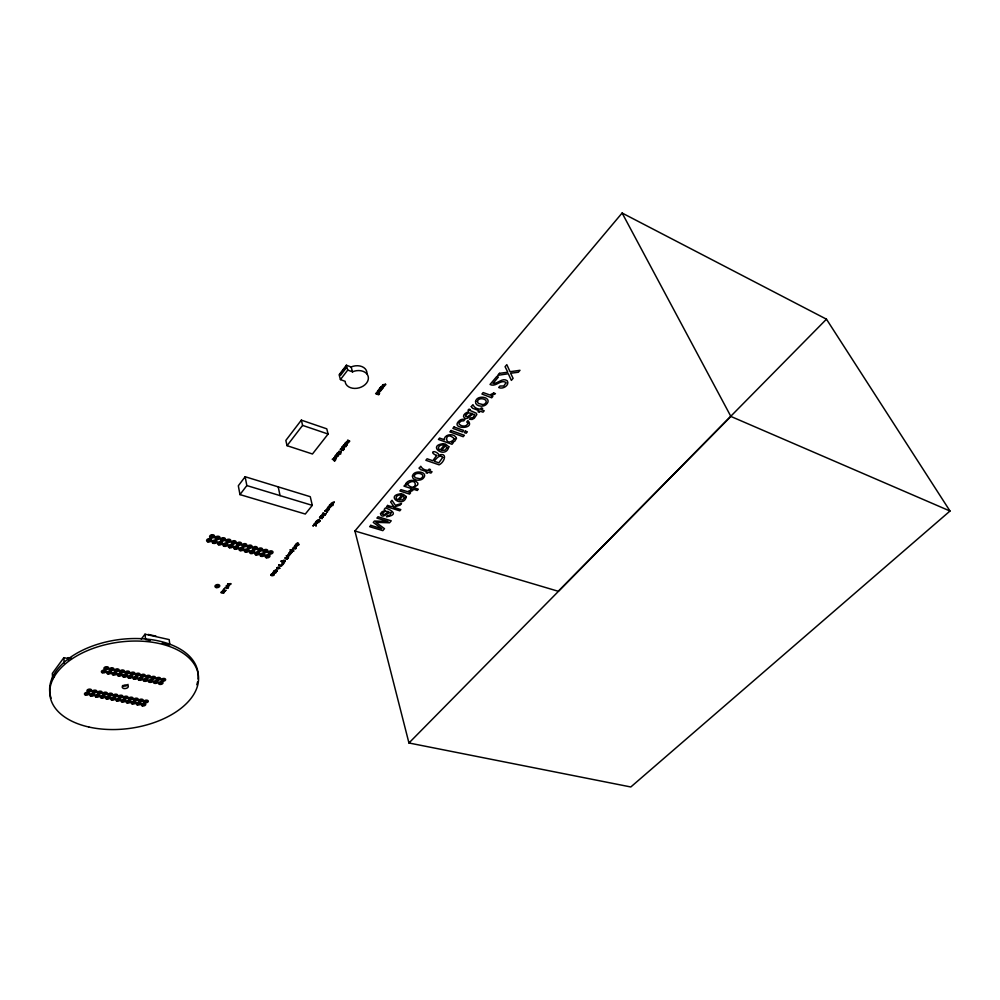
<?xml version="1.0" encoding="UTF-8"?>
<svg xmlns="http://www.w3.org/2000/svg" width="1000" height="1000" viewBox="0 0 1000 1000"><rect width="100%" height="100%" fill="white"/><g stroke="black" fill="none" stroke-linecap="round" stroke-linejoin="round"><path stroke-width="1.5" d="M223.3 591.875L223.075 592.725M228.137 587.35L226.588 587.688L227.95 587.688M222.7 591.812L221.55 592.863L221.35 591.925M229.9 584.237L229.575 584.513M222.725 592.25L223.438 593.25L224.3 592.212M227.562 584.288C234.95 581.975 228.837 586.438 227.575 584.412M228.312 585.462L226.312 585.962M228.837 586.112L228.9 585.337L227.987 586.45M229.95 584.038L228.3 583.787M226.388 585.65C228.6 585.25 225.387 586.075 228.912 585.413M224.237 592.388L223.325 592.875M69.763 658.875L63.863 657.663L52.337 673.425L52.638 678.838L54.425 676.413M245.15 476.737L238.325 485.763L239.963 494.6L305.3 514.038L312.288 505.375L310.275 496.7L245.15 476.737L246.838 485.562L239.963 494.6M301.35 420.138L285.85 440.412L287.038 445.675L312.45 454L328.1 434.038L326.775 428.825L301.35 420.138L302.587 425.387L287.038 445.675M346.4 365.225L339.125 374.725L340.438 379.588L345.2 381.337L345.363 382.75A11.838 8.688 -15.1 0 0 359.225 387.812A11.838 8.688 -15.1 0 0 368.137 376.262A11.838 8.688 -15.1 0 0 354.325 371.15L352.525 371.85L347.75 370.062L346.4 365.225L351.163 367.013L352.95 366.312A11.8 8.688 -15.1 0 1 366.975 373.775M141.25 639.1L145.013 634.2L169.188 639.6L169.862 644.875L162.288 643.2M340.438 379.588L347.75 370.062M222.887 590.538C229.488 592.137 220.637 591.213 222.787 590.2M224.375 588.737L223.637 589.663C224.75 587.575 222.938 591.087 226.25 590.325M226.6 587.1L224.913 587.6L227.9 588.35L228.55 587.163L227.425 586.712L226.737 587.5M354.913 530.988L622.112 213.025L826.462 319.188L950 511.025L630.812 786.975L408.95 742.987L354.913 530.988L558.263 591.275L826.462 319.188M408.95 742.987L730.875 416.438L950 511.025M228.3 586.237L228.575 585.562M221.525 591.825L223.238 591.7M336.138 455.4C333.562 457.688 339.113 455.2 337.325 456.675C335.825 458.312 333.638 455.213 336.15 455.387M229.45 584.575L228 584.25M271.55 574.012L273.087 573.75L273.738 574.587L273.5 573.663L274.887 573.188L273.363 573.45L272.7 572.612L272.95 573.538L271.8 573.713C268.55 578.2 279.15 573.55 270.938 575.275L271.438 574.15M72.038 658.462L68.025 657.638L68.175 660.013M150.162 640.525L145.612 639.525L145.013 634.2M148.275 634.425L156.012 636.163M246.838 485.562L312.288 505.375M302.587 425.387L328.1 434.038M622.112 213.025L730.875 416.438M351.163 367.013L352.525 371.85M278.212 486.875L280.062 495.613M223.175 592.325L223.175 592.888M221.675 592.025L221.05 592.737M63.863 657.663L64.2 663.075M51.112 698.175A74.775 43.475 -7.9 0 1 118.963 639.6A74.775 43.475 -7.9 0 1 198.05 679.025M197.575 681.888A74.775 43.475 -7.9 0 1 196.788 684.725M128.025 684.35A3.075 1.787 -7.9 0 1 125.625 685.987A3.075 1.787 -7.9 0 1 122.487 685.512M343.462 445.325L346.15 446.613L346.388 445.275L347.287 445.188L344.825 443.638L344.4 444.5L346.062 445.163L345.412 445.975L343.925 444.762L343.462 445.325M347.663 443.05L345.688 443.137L347.663 443.05M296.737 546.213C296.75 548.175 291.488 544.987 296.737 546.213M442.75 457.375L438.85 462.825L434.325 461.275C435.75 458.963 439.988 453.725 442.75 457.375M436.637 455.475L432.825 460.75L427.113 458.787L425.85 460.288L439.113 464.837C444.938 461.938 447.75 451.712 438.525 455.325L438.525 454.062C433.975 449.4 428.938 452.413 436.637 455.475M469.675 410.312L476.2 413.15L476.85 414.538L474.237 418.338L472.038 419.462L469.475 419.275L470.588 417.95L473.062 417.6L474.762 414.525C471.037 412.587 468.663 420.838 464.338 417.875C461.65 415.438 466.075 412.262 468.475 411.95L468.075 410.075L469.075 409.15L470.288 409.613L469.675 410.312M414.25 475.975L415.225 477.762L419.738 478.725A2.763 1.863 -17 0 0 421.825 477.875C426.188 473.675 415.15 471.262 414.25 475.975M406.35 496.613C403.562 509.025 383.938 495.363 401.425 493.713L400.337 495C397.55 494.237 393.688 498.65 397.975 499.7L402.8 494.012L406.35 496.613M330.55 507.062C330.55 509.137 325.25 505.725 330.55 507.062M277.312 570.7C276.925 572.825 278.412 568.375 274.675 570.675C274.462 572.987 273.288 568.975 277.312 570.7M336.25 457.788C336.375 459.85 330.725 456.4 336.25 457.788M285.275 560.925C284.887 563.075 286.413 558.587 282.638 560.9C282.625 563.25 281.038 559.188 285.275 560.925M296.925 543.387C298.062 542.238 300.012 544.2 296.925 543.387M294.413 546.375L295.725 546.05L294.413 546.375M296.163 547.913L295.438 549.075L292.512 548.25L296.163 547.913M345.275 443.062C348.062 446.425 348.625 439.837 345.275 443.062M448.837 446.775C445.737 459.913 426 445.175 443.925 443.625L442.775 444.975C439.9 444.188 435.938 448.738 440.225 449.95L445.312 443.963L448.837 446.775M467.775 423.1L467.725 423.85C466.188 427.1 461.262 426.525 459.225 424.15A2.562 1.775 -19.2 0 1 459.25 422.663L461.45 420.95L463.75 420.863L464.925 419.487L462.887 419.288A4.263 2.963 -19.2 0 0 460.262 419.975C447.762 429.3 476.463 430.112 467.938 420.613L466.775 421.975L467.775 423.1M316.05 525.487C315.587 527.75 317.288 523.062 313.387 525.438C313.263 528.1 311.788 523.5 316.05 525.487M320.012 520.638C319.55 522.9 321.325 518.15 317.337 520.575C317.013 522.55 315.85 518.95 320.012 520.638M477.4 401.463L478.312 403.425L482.875 404.575A2.862 2.013 -20.4 0 0 485.05 403.688C489.862 399.288 478.413 396.287 477.4 401.463M290.462 554.012C289.862 556.6 284.613 555.225 289.188 555.2C286.238 553.212 290.712 554.513 290.462 554.012M349.625 441.112L348.725 442.35L346.438 441.575L349.05 441.463L347.587 440.125L349.625 441.112M292.488 551.525L290.975 553.438L288.788 552.837L291.212 552.712L289.75 551.65L291.962 551.8L290.5 550.725L292.488 551.525M328.2 507.2L329.525 506.875L328.2 507.2M85.662 693.737C87.737 696.225 88.637 691.325 85.662 693.737M333.825 457.912L335.2 457.575L333.825 457.912M88.15 690.462C90.237 692.962 91.137 688.037 88.15 690.462M90.938 694.75C93 697.225 93.9 692.337 90.938 694.75M93.425 691.475C95.5 693.975 96.412 689.062 93.425 691.475M96.188 695.763C98.238 698.225 99.15 693.35 96.188 695.763M98.688 692.5C100.738 694.975 101.662 690.088 98.688 692.5M102.575 671.475C104.637 674.05 105.6 669.013 102.575 671.475M101.412 696.762C103.45 699.225 104.375 694.362 101.412 696.762M105.138 668.1C107.2 670.688 108.175 665.625 105.138 668.1M103.912 693.512C105.962 695.975 106.888 691.1 103.912 693.512M107.875 672.55C109.938 675.113 110.913 670.088 107.875 672.55M106.613 697.763C108.637 700.212 109.575 695.375 106.613 697.763M110.45 669.188C112.5 671.775 113.475 666.725 110.45 669.188M109.125 694.513C111.15 696.975 112.088 692.125 109.125 694.513M276.875 567.9L279.387 568.312L276.875 567.9M113.162 673.625C115.2 676.175 116.188 671.175 113.162 673.625M111.8 698.75C113.812 701.2 114.75 696.375 111.8 698.75M115.738 670.275C117.775 672.837 118.763 667.812 115.738 670.275M114.312 695.512C116.325 697.975 117.263 693.125 114.312 695.512M118.425 674.688C120.45 677.237 121.438 672.25 118.425 674.688M286.188 558.062L285.613 558.862L287.113 559.263L288.075 558.1L287 558.9C286.762 556.512 282.3 558.75 286.188 558.062M116.95 699.737C118.95 702.175 119.9 697.362 116.95 699.737M121 671.35C123.025 673.913 124.025 668.9 121 671.35M119.475 696.513C121.475 698.962 122.425 694.137 119.475 696.513M123.663 675.75C125.662 678.288 126.662 673.312 123.663 675.75M122.088 700.725C124.075 703.15 125.025 698.363 122.088 700.725M126.237 672.425C128.25 674.975 129.25 669.975 126.237 672.425M322.388 517.6C321.863 520.125 319.513 514.1 319.538 518.138C320.412 515.775 322.375 520.875 322.388 517.6M124.612 697.513C126.6 699.95 127.562 695.138 124.612 697.513M128.863 676.812C130.863 679.338 131.875 674.375 128.863 676.812M127.2 701.7C129.175 704.125 130.125 699.338 127.2 701.7M131.45 673.487C133.45 676.025 134.462 671.05 131.45 673.487M129.725 698.5C131.7 700.925 132.662 696.125 129.725 698.5M134.05 677.862C136.037 680.375 137.05 675.438 134.05 677.862M132.287 702.688C134.25 705.088 135.213 700.325 132.287 702.688M136.637 674.55C138.625 677.087 139.65 672.113 136.637 674.55M134.812 699.488C136.775 701.9 137.75 697.125 134.812 699.488M505.887 382.962L503.762 386L499.95 386.025L498.688 387.5C502.55 389.75 509.95 385.225 507.287 380.838C502.575 377.175 497.863 383.862 492.975 383.45L498.4 377.05L496.838 376.425L490.025 384.475C495.613 387.463 500.312 379.588 505.5 382.188L505.887 382.962M139.213 678.913C141.188 681.425 142.213 676.488 139.213 678.913M412.45 476.087C412.062 479.825 417.312 480.613 420.062 480A4.975 3.362 -17 0 0 423.038 478.55C429.637 471.962 413.762 469.025 412.45 476.087M137.35 703.65C139.3 706.05 140.275 701.3 137.35 703.65M141.812 675.612C143.775 678.125 144.812 673.188 141.812 675.612M139.887 700.462C141.838 702.875 142.825 698.112 139.887 700.462M329.263 508.688C325.9 512.125 326.112 506.075 329.263 508.688M144.362 679.95C146.312 682.45 147.35 677.537 144.362 679.95M142.387 704.625C144.325 707.013 145.312 702.275 142.387 704.625M333.338 503.7C329.963 507.137 330.188 501.05 333.338 503.7M146.95 676.663C148.912 679.175 149.95 674.237 146.95 676.663M144.938 701.438C146.862 703.85 147.863 699.087 144.938 701.438M341.012 451.887C337.7 455.562 337.587 449.038 341.012 451.887M341.962 447.175L343.975 448.3L342.525 446.975L345.125 446.863L342.837 446.1L341.962 447.175M456.45 438.375L454.688 441.325L451.838 442.475L453.125 442.938L451.975 444.275L438.425 439.45L439.588 438.062L444.588 439.837L444.338 438.675C445.688 433.512 455.037 433.387 456.45 438.375M149.475 680.987C151.412 683.487 152.463 678.587 149.475 680.987M152.075 677.712C154.012 680.212 155.062 675.3 152.075 677.712M382.438 513.312L382.587 514.3L384.513 514.6L388.638 511.575L385.05 511.225L382.438 513.312M154.562 682.025C156.5 684.513 157.55 679.625 154.562 682.025M157.175 678.75C159.1 681.25 160.162 676.35 157.175 678.75M159.637 683.05C161.55 685.525 162.613 680.662 159.637 683.05M162.25 679.788C164.163 682.275 165.225 677.387 162.25 679.788M377.5 391.238L379.525 392.463L378.075 391.025L380.737 390.938L378.425 390.087L377.5 391.238M384.513 386.05C381.025 389.975 381.087 382.875 384.513 386.05M475.562 401.538C474.85 405.438 480.225 406.675 483.15 405.988A5.175 3.638 -20.4 0 0 486.262 404.45C493.537 397.537 477.075 393.762 475.562 401.538M419.237 468.088L420.5 469.575L426.9 471.737L425.988 472.812L427.312 473.25L428.225 472.175L430.913 473.088L432.062 471.737L429.375 470.825L430.462 469.562L429.137 469.113L428.05 470.387C423.325 470.1 421.812 467.925 420.775 466.275L419.237 468.088M218.762 543.188C220.662 546.263 222.138 540.425 218.762 543.188M221.762 539.3C223.663 542.388 225.138 536.525 221.762 539.3M216.188 586.025C218.062 588.9 219.425 583.387 216.188 586.025M224.163 544.663C226.05 547.725 227.525 541.9 224.163 544.663M227.162 540.775C229.05 543.862 230.538 538.013 227.162 540.775M229.537 546.125C231.412 549.175 232.9 543.375 229.537 546.125M232.55 542.263C234.412 545.325 235.912 539.5 232.55 542.263M234.887 547.575C236.737 550.612 238.238 544.837 234.887 547.575M465.562 415.2L465.65 416.325L467.625 416.725L472.075 413.4L468.4 412.9L465.562 415.2M237.9 543.725C239.75 546.775 241.25 540.975 237.9 543.725M240.212 549.025C242.05 552.05 243.55 546.3 240.212 549.025M243.225 545.188C245.062 548.225 246.575 542.45 243.225 545.188M245.5 550.475C247.325 553.488 248.837 547.75 245.5 550.475M380.525 513.663C381.975 520.262 388.3 511.312 391.312 512.513L389.837 515.25L387.463 515.612L386.45 516.812C399.588 514.688 390.887 509.9 385.487 507.9L384.237 509.35L385.062 510.387L381.975 511.825L380.525 513.663M248.525 546.638C250.338 549.675 251.863 543.913 248.525 546.638M471.287 406.6L472.512 408.225L478.95 410.662L477.975 411.8L479.312 412.312L480.288 411.163L482.987 412.188L484.212 410.75L481.512 409.725L482.675 408.363L481.337 407.863L480.188 409.212C475.238 408.812 473.938 406.425 472.938 404.663L471.287 406.6M250.775 551.9C252.587 554.913 254.1 549.2 250.775 551.9M253.8 548.088C255.6 551.112 257.137 545.375 253.8 548.088M298.012 544.675L296.9 545.55L295.325 544.825L296.125 543.812L299.188 544.675L298.012 544.675M256.012 553.337C257.812 556.325 259.337 550.625 256.012 553.337M259.037 549.538C260.837 552.537 262.375 546.825 259.037 549.538M261.238 554.75C263.012 557.737 264.55 552.062 261.238 554.75M264.262 550.962C266.038 553.962 267.587 548.263 264.262 550.962M266.425 556.175C268.2 559.138 269.738 553.488 266.425 556.175M269.462 552.388C271.225 555.375 272.787 549.7 269.462 552.388M331.875 505.45L330.725 506.375L329.15 505.575L330 504.525L333.075 505.462L331.875 505.45M342.85 448.612L344.087 449.012L343.188 450.475L340.15 449.462L341.512 448.15L342.85 448.612M406.075 483.387L406.238 485.325L405 484.913L403.975 486.138L417.25 490.462L418.338 489.188L413.55 487.625L417.475 485.037A4.537 3.05 -16.7 0 0 417.75 482.987C415.213 479.375 408.325 479.387 406.075 483.387M378.363 392.788L379.625 393.237L378.675 394.8L375.588 393.663L377.013 392.275L378.363 392.788M295.738 548.038L294.175 548.362L295.738 548.038M407.562 483.762L407.4 484.4C417.163 493.925 418.45 475.412 407.562 483.762M454.5 438.95C444.038 449.5 444 428.475 454.5 438.95M297.712 544.587L295.775 544.862L297.712 544.587M279.8 568.188C276.275 570.962 275.963 565.013 279.8 568.188M331.575 505.363L329.613 505.625L331.575 505.363M404.588 497.675L402.512 499.875L399.288 500.075L402.95 495.775L404.588 497.675M342.438 448.812C340.838 451.112 340.75 447.337 342.438 448.812M343.625 449.263L342.212 449.75L343.625 449.263M377.938 393C376.275 395.425 376.238 391.413 377.938 393M447.013 447.887L444.825 450.2L441.55 450.375L445.412 445.838L447.013 447.887M379.15 393.5L377.688 394L379.15 393.5M340.613 452.038L339.45 452.562L340.613 452.038M336.6 454.4L338.787 454.787L338.35 455.35C339.575 457.088 334.738 453.975 336.6 454.4M384.1 386.213L382.887 386.763L384.1 386.213M385.513 384.25C378.188 385.288 387.337 385.788 385.525 384.225M328.862 508.85L327.75 509.338L328.862 508.85M332.95 503.85L331.825 504.35L332.95 503.85M334.225 502.113C329.762 502.575 334.825 503.537 334.225 502.113M411.213 489.825L407.625 491.65L400.975 489.663L399.875 490.975L409.525 494.1L410.588 492.863L408.925 492.325L412.925 490.375L411.213 489.825M493.7 393.013L489.888 394.988L483.162 392.575L481.938 394.038L491.675 397.8L492.85 396.438L491.175 395.788L495.425 393.688L493.7 393.013M345.588 367.113L340.262 374.062L340.6 375.275L345.925 368.325L345.588 367.113M379.812 388.338L378.688 389.762L381.475 389.487C379.688 392.375 384.363 386.912 379.312 389.5L379.812 388.338M381.075 386.75L379.938 388.175L382.738 387.9C380.938 390.788 385.625 385.325 380.575 387.912L381.075 386.75M332.388 459.225L334.812 460.425C332.912 463.375 337.688 457.388 335.062 460.1L332.388 459.225M336.938 453.5L339.225 454.25L336.938 453.5M337.55 452.738L340.725 453.787L337.55 452.738M339.625 454.363L339.625 454.363M281.062 561.112C282.062 563.4 288.275 563.888 281.062 561.112M290.2 549.875L290.462 550.075A3.113 2.013 -12.1 0 1 292.038 550.05L292.675 550.225A3.113 2.013 -12.1 0 1 293.8 551.287L293.113 550.062L290.2 549.875M273.812 571.25C271.125 573.475 280.75 573.1 273.812 571.25M277.825 566.312L277.825 566.312M279.15 564.675C276.45 566.912 286.087 566.562 279.15 564.675M283.762 559.012L283.762 559.012M286.337 555.85L287.113 556.4C285.9 559.975 291.637 555.588 286.337 555.85M287.425 556.487L286.837 557.212L288.575 556.8L287.425 556.487M314.312 523.775L316.262 524.738L316.05 523.75L317.462 523.25L315.912 523.513L315.262 522.612L315.487 523.6L314.312 523.775M316.438 521.163L315.55 522.25L319.062 522.438L316.438 521.163M320.6 516.062L323.312 517.212L322.463 515.763L324.875 515.288L321.938 514.412L324.225 515.475L322.025 515.538L323.125 516.812L320.6 516.062M322.987 513.138L325.325 514.212C323.512 516.975 328.1 511.362 325.575 513.913L322.987 513.138M324.812 510.887L327.512 512.062L326.6 511.425L327.45 510.387C331.85 511.275 322.537 508.587 327.1 510.275L326.262 511.312L324.812 510.887M281.575 564.625L282.975 564.55L281.575 564.625M282.025 564.062L283.425 563.987L282.025 564.062M370.775 525.35L369.65 526.688L382.812 530.638L384.513 528.663L375.9 522.337L389.538 522.788L391.225 520.8L378.05 516.763L376.912 518.1L388.062 521.475L374.438 521.025L373.263 522.413L381.863 528.737L370.775 525.35M387.625 505.438L386.575 506.675L399.775 510.812L400.825 509.588L393.188 507.188L400.087 505.163L401.488 503.512L395.387 505.312L391.987 500.3L390.588 501.95L393.425 505.887L391.262 506.575L387.625 505.438M451.075 430.487L449.888 431.887L463.188 436.7L464.375 435.312L451.075 430.487M454.062 426.962L452.85 428.387L462.525 431.912L463.738 430.487L454.062 426.962M499.45 373.338L497.775 375.325L508.312 373.75L511.362 380.4L513.1 378.363L510.637 373.237L518.337 372.25L520 370.3L510.05 371.725L506.812 364.65L505.075 366.7L507.812 372.212L499.45 373.338M465.525 431.15L464.325 432.562L466.163 433.225L467.362 431.812L465.525 431.15M266.363 557.762A2.438 1.575 -11.3 0 0 269.988 555.988A2.438 1.575 -11.3 0 0 266.388 555A2.438 1.575 -11.3 0 0 266.363 557.762M250.725 553.513A2.462 1.6 -10.7 0 0 254.375 551.725A2.462 1.6 -10.7 0 0 250.725 550.725A2.462 1.6 -10.7 0 0 250.725 553.513M255.963 554.938A2.45 1.587 -10.9 0 0 259.613 553.15A2.45 1.587 -10.9 0 0 255.975 552.15A2.45 1.587 -10.9 0 0 255.963 554.938M240.175 550.65A2.475 1.613 -10.4 0 0 243.837 548.837A2.475 1.613 -10.4 0 0 240.15 547.837A2.475 1.613 -10.4 0 0 240.175 550.65M261.175 556.35A2.438 1.587 -11.1 0 0 264.812 554.562A2.438 1.587 -11.1 0 0 261.2 553.575A2.438 1.587 -11.1 0 0 261.175 556.35M245.463 552.087A2.462 1.6 -10.5 0 0 249.125 550.288A2.462 1.6 -10.5 0 0 245.45 549.275A2.462 1.6 -10.5 0 0 245.463 552.087M213.95 542.575A1.25 0.825 -9.4 0 0 215.787 541.663A1.25 0.825 -9.4 0 0 213.9 541.15A1.25 0.825 -9.4 0 0 213.95 542.575M213.337 543.35A2.512 1.65 -9.4 0 0 217.037 541.525A2.512 1.65 -9.4 0 0 213.25 540.487A2.512 1.65 -9.4 0 0 213.337 543.35M224.15 546.287A2.5 1.625 -9.8 0 0 227.838 544.475A2.5 1.625 -9.8 0 0 224.088 543.45A2.5 1.625 -9.8 0 0 224.15 546.287M208.5 541.087A1.25 0.825 -9.2 0 0 210.338 540.175A1.25 0.825 -9.2 0 0 208.45 539.663A1.25 0.825 -9.2 0 0 208.5 541.087M207.887 541.875A2.512 1.65 -9.2 0 0 211.588 540.037A2.512 1.65 -9.2 0 0 207.8 539A2.512 1.65 -9.2 0 0 207.887 541.875M234.862 549.2A2.475 1.613 -10.2 0 0 238.525 547.388A2.475 1.613 -10.2 0 0 234.825 546.375A2.475 1.613 -10.2 0 0 234.862 549.2M229.525 547.75A2.487 1.625 -10 0 0 233.2 545.938A2.487 1.625 -10 0 0 229.475 544.913A2.487 1.625 -10 0 0 229.525 547.75M218.762 544.825A2.5 1.638 -9.6 0 0 222.45 543A2.5 1.638 -9.6 0 0 218.688 541.975A2.5 1.638 -9.6 0 0 218.762 544.825M243.188 546.812A2.475 1.613 -10.4 0 0 246.863 545A2.475 1.613 -10.4 0 0 243.162 543.987A2.475 1.613 -10.4 0 0 243.188 546.812M253.75 549.7A2.462 1.6 -10.8 0 0 257.4 547.913A2.462 1.6 -10.8 0 0 253.75 546.9A2.462 1.6 -10.8 0 0 253.75 549.7M248.475 548.263A2.475 1.613 -10.6 0 0 252.138 546.462A2.475 1.613 -10.6 0 0 248.475 545.45A2.475 1.613 -10.6 0 0 248.475 548.263M269.387 553.987A2.438 1.587 -11.4 0 0 273.025 552.212A2.438 1.587 -11.4 0 0 269.425 551.213A2.438 1.587 -11.4 0 0 269.387 553.987M264.2 552.562A2.45 1.587 -11.2 0 0 267.85 550.775A2.45 1.587 -11.2 0 0 264.225 549.788A2.45 1.587 -11.2 0 0 264.2 552.562M237.862 545.363A2.487 1.625 -10.2 0 0 241.55 543.538A2.487 1.625 -10.2 0 0 237.838 542.525A2.487 1.625 -10.2 0 0 237.862 545.363M258.988 551.138A2.45 1.6 -11 0 0 262.638 549.35A2.45 1.6 -11 0 0 259 548.35A2.45 1.6 -11 0 0 258.988 551.138M221.75 540.95A2.512 1.65 -9.6 0 0 225.45 539.113A2.512 1.65 -9.6 0 0 221.688 538.075A2.512 1.65 -9.6 0 0 221.75 540.95M211.488 537.175A1.25 0.825 -9.2 0 0 213.325 536.263A1.25 0.825 -9.2 0 0 211.438 535.737A1.25 0.825 -9.2 0 0 211.488 537.175M210.875 537.962A2.525 1.663 -9.2 0 0 214.587 536.125A2.525 1.663 -9.2 0 0 210.787 535.075A2.525 1.663 -9.2 0 0 210.875 537.962M216.938 538.675A1.25 0.825 -9.4 0 0 218.775 537.762A1.25 0.825 -9.4 0 0 216.9 537.238A1.25 0.825 -9.4 0 0 216.938 538.675M216.325 539.462A2.512 1.65 -9.4 0 0 220.037 537.625A2.512 1.65 -9.4 0 0 216.25 536.587A2.512 1.65 -9.4 0 0 216.325 539.462M227.15 542.425A2.5 1.638 -9.8 0 0 230.837 540.6A2.5 1.638 -9.8 0 0 227.1 539.562A2.5 1.638 -9.8 0 0 227.15 542.425M232.525 543.888A2.487 1.638 -10 0 0 236.2 542.075A2.487 1.638 -10 0 0 232.475 541.05A2.487 1.638 -10 0 0 232.525 543.888M216.188 587.562A2.425 1.538 -9.8 0 0 219.762 585.812A2.425 1.538 -9.8 0 0 216.112 584.888A2.425 1.538 -9.8 0 0 216.188 587.562M157.238 680.1A2.312 1.35 -8.7 0 0 160.575 678.487A2.312 1.35 -8.7 0 0 157.05 677.763A2.312 1.35 -8.7 0 0 157.238 680.1M162.3 681.137A2.3 1.35 -8.9 0 0 165.65 679.525A2.3 1.35 -8.9 0 0 162.125 678.8A2.3 1.35 -8.9 0 0 162.3 681.137M104.038 694.837A2.338 1.35 -7.5 0 0 107.375 693.225A2.338 1.35 -7.5 0 0 103.75 692.525A2.338 1.35 -7.5 0 0 104.038 694.837M149.55 682.337A2.312 1.35 -8.5 0 0 152.887 680.725A2.312 1.35 -8.5 0 0 149.338 680A2.312 1.35 -8.5 0 0 149.55 682.337M87.775 691.65A2.362 1.363 -7 0 0 91.613 690.537A2.362 1.363 -7 0 0 88.513 689.262A2.362 1.363 -7 0 0 87.775 691.65M109.25 695.85A2.338 1.338 -7.6 0 0 112.575 694.237A2.338 1.338 -7.6 0 0 108.963 693.538A2.338 1.338 -7.6 0 0 109.25 695.85M110.562 670.575A2.375 1.4 -7.4 0 0 113.963 668.925A2.375 1.4 -7.4 0 0 110.275 668.175A2.375 1.4 -7.4 0 0 110.562 670.575M131.55 674.862A2.35 1.375 -8 0 0 134.913 673.225A2.35 1.375 -8 0 0 131.3 672.487A2.35 1.375 -8 0 0 131.55 674.862M121.1 672.725A2.362 1.388 -7.7 0 0 124.488 671.087A2.362 1.388 -7.7 0 0 120.838 670.337A2.362 1.388 -7.7 0 0 121.1 672.725M105.262 669.5A2.387 1.4 -7.2 0 0 108.663 667.837A2.387 1.4 -7.2 0 0 104.963 667.087A2.387 1.4 -7.2 0 0 105.262 669.5M117.062 701.05A2.312 1.325 -7.9 0 0 120.375 699.463A2.312 1.325 -7.9 0 0 116.8 698.775A2.312 1.325 -7.9 0 0 117.062 701.05M132.375 703.988A2.288 1.312 -8.3 0 0 135.662 702.4A2.288 1.312 -8.3 0 0 132.137 701.725A2.288 1.312 -8.3 0 0 132.375 703.988M137.438 704.95A2.288 1.312 -8.4 0 0 140.725 703.375A2.288 1.312 -8.4 0 0 137.213 702.7A2.288 1.312 -8.4 0 0 137.438 704.95M106.737 699.075A2.325 1.338 -7.6 0 0 110.05 697.475A2.325 1.338 -7.6 0 0 106.45 696.787A2.325 1.338 -7.6 0 0 106.737 699.075M129.825 699.812A2.3 1.325 -8.2 0 0 133.125 698.225A2.3 1.325 -8.2 0 0 129.575 697.537A2.3 1.325 -8.2 0 0 129.825 699.812M114.425 696.838A2.325 1.338 -7.8 0 0 117.75 695.238A2.325 1.338 -7.8 0 0 114.15 694.538A2.325 1.338 -7.8 0 0 114.425 696.838M95.812 696.938A2.338 1.35 -7.3 0 0 99.612 695.837A2.338 1.35 -7.3 0 0 96.55 694.575A2.338 1.35 -7.3 0 0 95.812 696.938M134.15 679.225A2.338 1.363 -8.1 0 0 137.5 677.6A2.338 1.363 -8.1 0 0 133.912 676.862A2.338 1.363 -8.1 0 0 134.15 679.225M145.013 702.738A2.288 1.312 -8.6 0 0 148.3 701.162A2.288 1.312 -8.6 0 0 144.8 700.487A2.288 1.312 -8.6 0 0 145.013 702.738M90.562 695.938A2.35 1.35 -7.2 0 0 94.375 694.825A2.35 1.35 -7.2 0 0 91.3 693.562A2.35 1.35 -7.2 0 0 90.562 695.938M159.7 684.388A2.3 1.338 -8.8 0 0 163.025 682.788A2.3 1.338 -8.8 0 0 159.512 682.075A2.3 1.338 -8.8 0 0 159.7 684.388M98.312 693.688A2.35 1.35 -7.3 0 0 102.125 692.575A2.35 1.35 -7.3 0 0 99.05 691.3A2.35 1.35 -7.3 0 0 98.312 693.688M127.3 703.012A2.3 1.312 -8.2 0 0 130.588 701.425A2.3 1.312 -8.2 0 0 127.05 700.75A2.3 1.312 -8.2 0 0 127.3 703.012M101.538 698.088A2.338 1.338 -7.4 0 0 104.862 696.488A2.338 1.338 -7.4 0 0 101.237 695.788A2.338 1.338 -7.4 0 0 101.538 698.088M134.913 700.788A2.3 1.312 -8.3 0 0 138.212 699.212A2.3 1.312 -8.3 0 0 134.675 698.525A2.3 1.312 -8.3 0 0 134.913 700.788M147.025 678.012A2.325 1.363 -8.4 0 0 150.387 676.4A2.325 1.363 -8.4 0 0 146.825 675.662A2.325 1.363 -8.4 0 0 147.025 678.012M122.188 702.038A2.312 1.325 -8 0 0 125.487 700.45A2.312 1.325 -8 0 0 121.938 699.762A2.312 1.325 -8 0 0 122.188 702.038M124.712 698.825A2.312 1.325 -8.1 0 0 128.025 697.237A2.312 1.325 -8.1 0 0 124.462 696.538A2.312 1.325 -8.1 0 0 124.712 698.825M93.05 692.675A2.35 1.363 -7.2 0 0 96.875 691.562A2.35 1.363 -7.2 0 0 93.8 690.288A2.35 1.363 -7.2 0 0 93.05 692.675M141.888 676.963A2.338 1.363 -8.3 0 0 145.25 675.35A2.338 1.363 -8.3 0 0 141.675 674.613A2.338 1.363 -8.3 0 0 141.888 676.963M152.15 679.062A2.325 1.363 -8.6 0 0 155.5 677.45A2.325 1.363 -8.6 0 0 151.95 676.712A2.325 1.363 -8.6 0 0 152.15 679.062M118.537 676.062A2.362 1.388 -7.7 0 0 121.912 674.425A2.362 1.388 -7.7 0 0 118.263 673.688A2.362 1.388 -7.7 0 0 118.537 676.062M113.275 675A2.362 1.388 -7.5 0 0 116.662 673.363A2.362 1.388 -7.5 0 0 113 672.613A2.362 1.388 -7.5 0 0 113.275 675M136.725 675.913A2.338 1.375 -8.1 0 0 140.1 674.287A2.338 1.375 -8.1 0 0 136.5 673.55A2.338 1.375 -8.1 0 0 136.725 675.913M108 673.925A2.375 1.388 -7.3 0 0 111.388 672.288A2.375 1.388 -7.3 0 0 107.713 671.538A2.375 1.388 -7.3 0 0 108 673.925M144.438 681.3A2.325 1.363 -8.4 0 0 147.787 679.688A2.325 1.363 -8.4 0 0 144.225 678.962A2.325 1.363 -8.4 0 0 144.438 681.3M139.3 680.263A2.325 1.363 -8.3 0 0 142.65 678.65A2.325 1.363 -8.3 0 0 139.075 677.913A2.325 1.363 -8.3 0 0 139.3 680.263M115.85 671.65A2.375 1.388 -7.5 0 0 119.237 670.013A2.375 1.388 -7.5 0 0 115.575 669.262A2.375 1.388 -7.5 0 0 115.85 671.65M126.337 673.8A2.35 1.388 -7.8 0 0 129.713 672.163A2.35 1.388 -7.8 0 0 126.088 671.413A2.35 1.388 -7.8 0 0 126.337 673.8M142.475 705.913A2.275 1.3 -8.6 0 0 145.75 704.338A2.275 1.3 -8.6 0 0 142.262 703.662A2.275 1.3 -8.6 0 0 142.475 705.913M85.288 694.925A2.362 1.35 -7 0 0 89.113 693.812A2.362 1.35 -7 0 0 86.013 692.55A2.362 1.35 -7 0 0 85.288 694.925M111.912 700.075A2.325 1.338 -7.7 0 0 115.225 698.475A2.325 1.338 -7.7 0 0 111.638 697.775A2.325 1.338 -7.7 0 0 111.912 700.075M139.975 701.775A2.288 1.312 -8.5 0 0 143.262 700.188A2.288 1.312 -8.5 0 0 139.75 699.5A2.288 1.312 -8.5 0 0 139.975 701.775M119.575 697.837A2.312 1.338 -7.9 0 0 122.9 696.237A2.312 1.338 -7.9 0 0 119.312 695.55A2.312 1.338 -7.9 0 0 119.575 697.837M128.963 678.175A2.35 1.375 -8 0 0 132.325 676.55A2.35 1.375 -8 0 0 128.713 675.812A2.35 1.375 -8 0 0 128.963 678.175M123.763 677.125A2.35 1.375 -7.8 0 0 127.125 675.487A2.35 1.375 -7.8 0 0 123.5 674.75A2.35 1.375 -7.8 0 0 123.763 677.125M88.812 727.013A74.875 43.45 -7.9 0 0 198.538 677.237A74.875 43.45 -7.9 0 0 85.125 651.637A74.875 43.45 -7.9 0 0 88.812 727.013M154.637 683.363A2.312 1.35 -8.7 0 0 157.975 681.762A2.312 1.35 -8.7 0 0 154.438 681.038A2.312 1.35 -8.7 0 0 154.637 683.363M102.188 672.7A2.387 1.4 -7.2 0 0 106.062 671.575A2.387 1.4 -7.2 0 0 102.95 670.25A2.387 1.4 -7.2 0 0 102.188 672.7M123.912 688.5A3.088 1.787 -7.9 0 0 128.325 686.363A3.088 1.787 -7.9 0 0 123.575 685.413A3.088 1.787 -7.9 0 0 123.912 688.5"/></g></svg>
